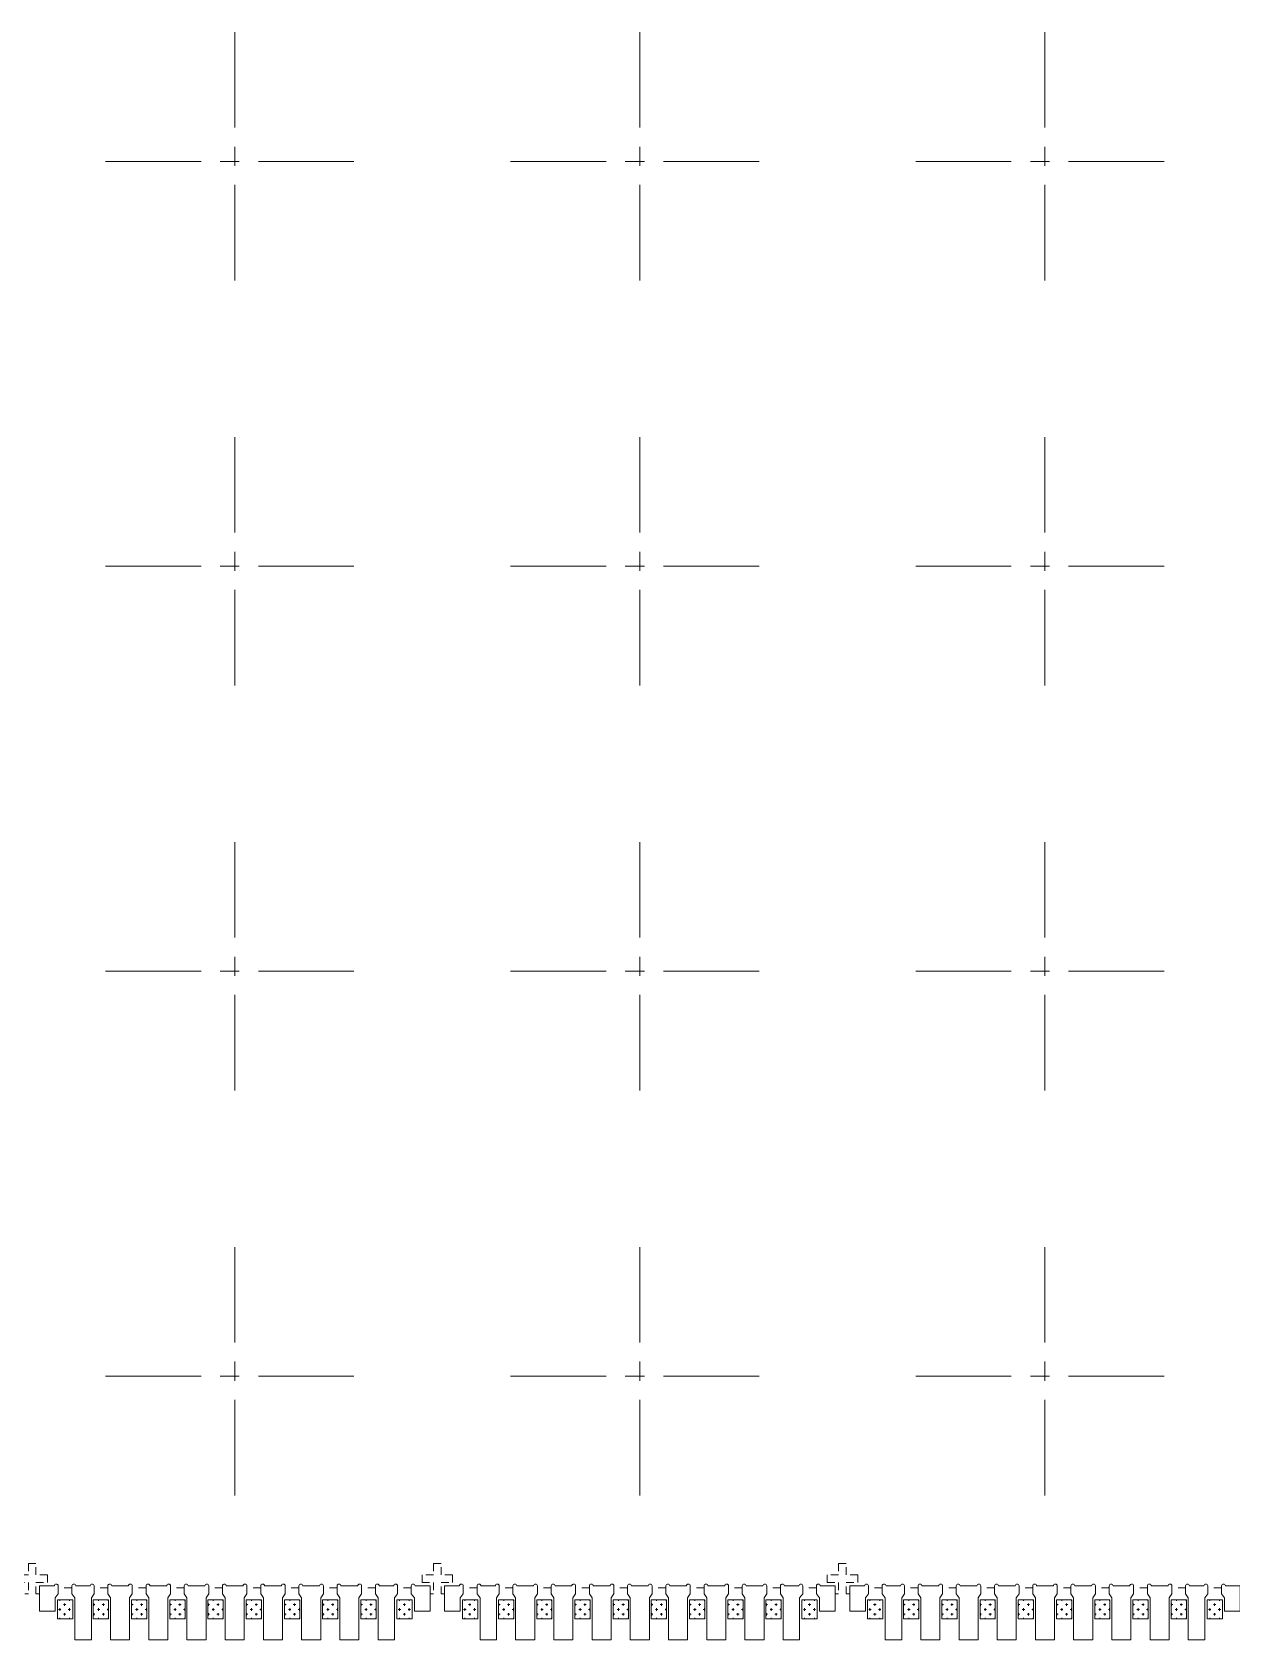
# Model space of a CAD drawing. Header units: millimetres. Extents: x 4544 to 5081, y 1539 to 1788.
# Drawn here: x 4906.3 to 4921.99, y 1688.02 to 1709.06 of the extents above; entities that cross this region are included whole.
import ezdxf

# ---------------------------------------------------------------- set-up
doc = ezdxf.new("R2010")
doc.units = ezdxf.units.MM
doc.linetypes.add('CENTER', pattern=[2, 1.25, -0.25, 0.25, -0.25])
doc.linetypes.add('HIDDEN', pattern=[0.375, 0.25, -0.125])
for name, color, linetype in [('1D', 4, 'Continuous'), ('2D', 4, 'Continuous'), ('PLATING', 3, 'Continuous'), ('中心线', 1, 'CENTER')]:
    doc.layers.add(name, color=color, linetype=linetype)
pattern_1 = [(0, (363.21542, 12.401424), (0.0635, 0.0635), [0.03175, -0.09525]), (90, (363.231296, 12.38555), (-0.0635, 0.0635), [0.03175, -0.09525])]
pattern_2 = [(0, (368.51542, 12.401424), (0.0635, 0.0635), [0.03175, -0.09525]), (90, (368.531296, 12.38555), (-0.0635, 0.0635), [0.03175, -0.09525])]
pattern_3 = [(0, (373.81542, 12.401424), (0.0635, 0.0635), [0.03175, -0.09525]), (90, (373.831296, 12.38555), (-0.0635, 0.0635), [0.03175, -0.09525])]

msp = doc.modelspace()

# ---------------------------------------------------------------- hatches: boundary and pattern name
at = {"layer": 'PLATING', "lineweight": 5}
h = msp.add_hatch(dxfattribs=at)
h.set_pattern_fill('CROSS', color=3, scale=0.01)
h.set_pattern_definition(pattern_1)
h.paths.add_polyline_path([(4906.8257, 1688.5479), (4906.6257, 1688.5479), (4906.6257, 1688.2979), (4906.8257, 1688.2979)])
h = msp.add_hatch(dxfattribs=at)
h.set_pattern_fill('CROSS', color=3, scale=0.01)
h.set_pattern_definition(pattern_1)
h.paths.add_polyline_path([(4907.2957, 1688.5479), (4907.0957, 1688.5479), (4907.0957, 1688.2979), (4907.2957, 1688.2979)])
h = msp.add_hatch(dxfattribs=at)
h.set_pattern_fill('CROSS', color=3, scale=0.01)
h.set_pattern_definition([(0, (363.71542, 12.401424), (0.0635, 0.0635), [0.03175, -0.09525]), (90, (363.731296, 12.38555), (-0.0635, 0.0635), [0.03175, -0.09525])])
h.paths.add_polyline_path([(4907.7957, 1688.5479), (4907.5957, 1688.5479), (4907.5957, 1688.2979), (4907.7957, 1688.2979)])
h = msp.add_hatch(dxfattribs=at)
h.set_pattern_fill('CROSS', color=3, scale=0.01)
h.set_pattern_definition([(0, (364.21542, 12.401424), (0.0635, 0.0635), [0.03175, -0.09525]), (90, (364.231296, 12.38555), (-0.0635, 0.0635), [0.03175, -0.09525])])
h.paths.add_polyline_path([(4908.2957, 1688.5479), (4908.0957, 1688.5479), (4908.0957, 1688.2979), (4908.2957, 1688.2979)])
h = msp.add_hatch(dxfattribs=at)
h.set_pattern_fill('CROSS', color=3, scale=0.01)
h.set_pattern_definition([(0, (364.71542, 12.401424), (0.0635, 0.0635), [0.03175, -0.09525]), (90, (364.731296, 12.38555), (-0.0635, 0.0635), [0.03175, -0.09525])])
h.paths.add_polyline_path([(4908.7957, 1688.5479), (4908.5957, 1688.5479), (4908.5957, 1688.2979), (4908.7957, 1688.2979)])
h = msp.add_hatch(dxfattribs=at)
h.set_pattern_fill('CROSS', color=3, scale=0.01)
h.set_pattern_definition([(0, (365.21542, 12.401424), (0.0635, 0.0635), [0.03175, -0.09525]), (90, (365.231296, 12.38555), (-0.0635, 0.0635), [0.03175, -0.09525])])
h.paths.add_polyline_path([(4909.2957, 1688.5479), (4909.0957, 1688.5479), (4909.0957, 1688.2979), (4909.2957, 1688.2979)])
h = msp.add_hatch(dxfattribs=at)
h.set_pattern_fill('CROSS', color=3, scale=0.01)
h.set_pattern_definition([(0, (365.71542, 12.401424), (0.0635, 0.0635), [0.03175, -0.09525]), (90, (365.731296, 12.38555), (-0.0635, 0.0635), [0.03175, -0.09525])])
h.paths.add_polyline_path([(4909.7957, 1688.5479), (4909.5957, 1688.5479), (4909.5957, 1688.2979), (4909.7957, 1688.2979)])
h = msp.add_hatch(dxfattribs=at)
h.set_pattern_fill('CROSS', color=3, scale=0.01)
h.set_pattern_definition([(0, (366.21542, 12.401424), (0.0635, 0.0635), [0.03175, -0.09525]), (90, (366.231296, 12.38555), (-0.0635, 0.0635), [0.03175, -0.09525])])
h.paths.add_polyline_path([(4910.2957, 1688.5479), (4910.0957, 1688.5479), (4910.0957, 1688.2979), (4910.2957, 1688.2979)])
h = msp.add_hatch(dxfattribs=at)
h.set_pattern_fill('CROSS', color=3, scale=0.01)
h.set_pattern_definition([(0, (366.71542, 12.401424), (0.0635, 0.0635), [0.03175, -0.09525]), (90, (366.731296, 12.38555), (-0.0635, 0.0635), [0.03175, -0.09525])])
h.paths.add_polyline_path([(4910.7957, 1688.5479), (4910.5957, 1688.5479), (4910.5957, 1688.2979), (4910.7957, 1688.2979)])
h = msp.add_hatch(dxfattribs=at)
h.set_pattern_fill('CROSS', color=3, scale=0.01)
h.set_pattern_definition(pattern_1)
h.paths.add_polyline_path([(4911.2657, 1688.5479), (4911.0657, 1688.5479), (4911.0657, 1688.2979), (4911.2657, 1688.2979)])
h = msp.add_hatch(dxfattribs=at)
h.set_pattern_fill('CROSS', color=3, scale=0.01)
h.set_pattern_definition(pattern_2)
h.paths.add_polyline_path([(4912.1257, 1688.5479), (4911.9257, 1688.5479), (4911.9257, 1688.2979), (4912.1257, 1688.2979)])
h = msp.add_hatch(dxfattribs=at)
h.set_pattern_fill('CROSS', color=3, scale=0.01)
h.set_pattern_definition(pattern_2)
h.paths.add_polyline_path([(4912.5957, 1688.5479), (4912.3957, 1688.5479), (4912.3957, 1688.2979), (4912.5957, 1688.2979)])
h = msp.add_hatch(dxfattribs=at)
h.set_pattern_fill('CROSS', color=3, scale=0.01)
h.set_pattern_definition([(0, (369.01542, 12.401424), (0.0635, 0.0635), [0.03175, -0.09525]), (90, (369.031296, 12.38555), (-0.0635, 0.0635), [0.03175, -0.09525])])
h.paths.add_polyline_path([(4913.0957, 1688.5479), (4912.8957, 1688.5479), (4912.8957, 1688.2979), (4913.0957, 1688.2979)])
h = msp.add_hatch(dxfattribs=at)
h.set_pattern_fill('CROSS', color=3, scale=0.01)
h.set_pattern_definition([(0, (369.51542, 12.401424), (0.0635, 0.0635), [0.03175, -0.09525]), (90, (369.531296, 12.38555), (-0.0635, 0.0635), [0.03175, -0.09525])])
h.paths.add_polyline_path([(4913.5957, 1688.5479), (4913.3957, 1688.5479), (4913.3957, 1688.2979), (4913.5957, 1688.2979)])
h = msp.add_hatch(dxfattribs=at)
h.set_pattern_fill('CROSS', color=3, scale=0.01)
h.set_pattern_definition([(0, (370.01542, 12.401424), (0.0635, 0.0635), [0.03175, -0.09525]), (90, (370.031296, 12.38555), (-0.0635, 0.0635), [0.03175, -0.09525])])
h.paths.add_polyline_path([(4914.0957, 1688.5479), (4913.8957, 1688.5479), (4913.8957, 1688.2979), (4914.0957, 1688.2979)])
h = msp.add_hatch(dxfattribs=at)
h.set_pattern_fill('CROSS', color=3, scale=0.01)
h.set_pattern_definition([(0, (370.51542, 12.401424), (0.0635, 0.0635), [0.03175, -0.09525]), (90, (370.531296, 12.38555), (-0.0635, 0.0635), [0.03175, -0.09525])])
h.paths.add_polyline_path([(4914.5957, 1688.5479), (4914.3957, 1688.5479), (4914.3957, 1688.2979), (4914.5957, 1688.2979)])
h = msp.add_hatch(dxfattribs=at)
h.set_pattern_fill('CROSS', color=3, scale=0.01)
h.set_pattern_definition([(0, (371.01542, 12.401424), (0.0635, 0.0635), [0.03175, -0.09525]), (90, (371.031296, 12.38555), (-0.0635, 0.0635), [0.03175, -0.09525])])
h.paths.add_polyline_path([(4915.0957, 1688.5479), (4914.8957, 1688.5479), (4914.8957, 1688.2979), (4915.0957, 1688.2979)])
h = msp.add_hatch(dxfattribs=at)
h.set_pattern_fill('CROSS', color=3, scale=0.01)
h.set_pattern_definition([(0, (371.51542, 12.401424), (0.0635, 0.0635), [0.03175, -0.09525]), (90, (371.531296, 12.38555), (-0.0635, 0.0635), [0.03175, -0.09525])])
h.paths.add_polyline_path([(4915.5957, 1688.5479), (4915.3957, 1688.5479), (4915.3957, 1688.2979), (4915.5957, 1688.2979)])
h = msp.add_hatch(dxfattribs=at)
h.set_pattern_fill('CROSS', color=3, scale=0.01)
h.set_pattern_definition([(0, (372.01542, 12.401424), (0.0635, 0.0635), [0.03175, -0.09525]), (90, (372.031296, 12.38555), (-0.0635, 0.0635), [0.03175, -0.09525])])
h.paths.add_polyline_path([(4916.0957, 1688.5479), (4915.8957, 1688.5479), (4915.8957, 1688.2979), (4916.0957, 1688.2979)])
h = msp.add_hatch(dxfattribs=at)
h.set_pattern_fill('CROSS', color=3, scale=0.01)
h.set_pattern_definition(pattern_2)
h.paths.add_polyline_path([(4916.5657, 1688.5479), (4916.3657, 1688.5479), (4916.3657, 1688.2979), (4916.5657, 1688.2979)])
h = msp.add_hatch(dxfattribs=at)
h.set_pattern_fill('CROSS', color=3, scale=0.01)
h.set_pattern_definition(pattern_3)
h.paths.add_polyline_path([(4917.4257, 1688.5479), (4917.2257, 1688.5479), (4917.2257, 1688.2979), (4917.4257, 1688.2979)])
h = msp.add_hatch(dxfattribs=at)
h.set_pattern_fill('CROSS', color=3, scale=0.01)
h.set_pattern_definition(pattern_3)
h.paths.add_polyline_path([(4917.8957, 1688.5479), (4917.6957, 1688.5479), (4917.6957, 1688.2979), (4917.8957, 1688.2979)])
h = msp.add_hatch(dxfattribs=at)
h.set_pattern_fill('CROSS', color=3, scale=0.01)
h.set_pattern_definition([(0, (374.31542, 12.401424), (0.0635, 0.0635), [0.03175, -0.09525]), (90, (374.331296, 12.38555), (-0.0635, 0.0635), [0.03175, -0.09525])])
h.paths.add_polyline_path([(4918.3957, 1688.5479), (4918.1957, 1688.5479), (4918.1957, 1688.2979), (4918.3957, 1688.2979)])
h = msp.add_hatch(dxfattribs=at)
h.set_pattern_fill('CROSS', color=3, scale=0.01)
h.set_pattern_definition([(0, (374.81542, 12.401424), (0.0635, 0.0635), [0.03175, -0.09525]), (90, (374.831296, 12.38555), (-0.0635, 0.0635), [0.03175, -0.09525])])
h.paths.add_polyline_path([(4918.8957, 1688.5479), (4918.6957, 1688.5479), (4918.6957, 1688.2979), (4918.8957, 1688.2979)])
h = msp.add_hatch(dxfattribs=at)
h.set_pattern_fill('CROSS', color=3, scale=0.01)
h.set_pattern_definition([(0, (375.31542, 12.401424), (0.0635, 0.0635), [0.03175, -0.09525]), (90, (375.331296, 12.38555), (-0.0635, 0.0635), [0.03175, -0.09525])])
h.paths.add_polyline_path([(4919.3957, 1688.5479), (4919.1957, 1688.5479), (4919.1957, 1688.2979), (4919.3957, 1688.2979)])
h = msp.add_hatch(dxfattribs=at)
h.set_pattern_fill('CROSS', color=3, scale=0.01)
h.set_pattern_definition([(0, (375.81542, 12.401424), (0.0635, 0.0635), [0.03175, -0.09525]), (90, (375.831296, 12.38555), (-0.0635, 0.0635), [0.03175, -0.09525])])
h.paths.add_polyline_path([(4919.8957, 1688.5479), (4919.6957, 1688.5479), (4919.6957, 1688.2979), (4919.8957, 1688.2979)])
h = msp.add_hatch(dxfattribs=at)
h.set_pattern_fill('CROSS', color=3, scale=0.01)
h.set_pattern_definition([(0, (376.31542, 12.401424), (0.0635, 0.0635), [0.03175, -0.09525]), (90, (376.331296, 12.38555), (-0.0635, 0.0635), [0.03175, -0.09525])])
h.paths.add_polyline_path([(4920.3957, 1688.5479), (4920.1957, 1688.5479), (4920.1957, 1688.2979), (4920.3957, 1688.2979)])
h = msp.add_hatch(dxfattribs=at)
h.set_pattern_fill('CROSS', color=3, scale=0.01)
h.set_pattern_definition([(0, (376.81542, 12.401424), (0.0635, 0.0635), [0.03175, -0.09525]), (90, (376.831296, 12.38555), (-0.0635, 0.0635), [0.03175, -0.09525])])
h.paths.add_polyline_path([(4920.8957, 1688.5479), (4920.6957, 1688.5479), (4920.6957, 1688.2979), (4920.8957, 1688.2979)])
h = msp.add_hatch(dxfattribs=at)
h.set_pattern_fill('CROSS', color=3, scale=0.01)
h.set_pattern_definition([(0, (377.31542, 12.401424), (0.0635, 0.0635), [0.03175, -0.09525]), (90, (377.331296, 12.38555), (-0.0635, 0.0635), [0.03175, -0.09525])])
h.paths.add_polyline_path([(4921.3957, 1688.5479), (4921.1957, 1688.5479), (4921.1957, 1688.2979), (4921.3957, 1688.2979)])
h = msp.add_hatch(dxfattribs=at)
h.set_pattern_fill('CROSS', color=3, scale=0.01)
h.set_pattern_definition(pattern_3)
h.paths.add_polyline_path([(4921.8657, 1688.5479), (4921.6657, 1688.5479), (4921.6657, 1688.2979), (4921.8657, 1688.2979)])

# ---------------------------------------------------------------- linework, layer by layer
at = {"lineweight": 5}
for p, q in [((4906.6357, 1688.6229), (4906.5957, 1688.5729)), ((4906.5957, 1688.3979), (4906.5957, 1688.5729)), ((4906.6357, 1688.7279), (4906.6357, 1688.6229)), ((4906.8157, 1688.7279), (4906.8157, 1688.6229)), ((4906.8157, 1688.6229), (4906.8557, 1688.5729)), ((4906.8557, 1688.0229), (4906.8557, 1688.5729)), ((4907.1057, 1688.6229), (4907.0707, 1688.5729)), ((4907.0707, 1688.5729), (4907.0707, 1688.0229)), ((4907.1057, 1688.7279), (4907.1057, 1688.6229)), ((4907.2857, 1688.7279), (4907.2857, 1688.6229)), ((4907.2857, 1688.6229), (4907.3207, 1688.5729)), ((4907.3207, 1688.5729), (4907.3207, 1688.0229)), ((4907.6057, 1688.6229), (4907.5707, 1688.5729)), ((4907.5707, 1688.5729), (4907.5707, 1688.0229)), ((4907.6057, 1688.7279), (4907.6057, 1688.6229)), ((4907.7857, 1688.7279), (4907.7857, 1688.6229)), ((4907.7857, 1688.6229), (4907.8207, 1688.5729)), ((4907.8207, 1688.5729), (4907.8207, 1688.0229)), ((4908.1057, 1688.6229), (4908.0707, 1688.5729)), ((4908.0707, 1688.5729), (4908.0707, 1688.0229)), ((4908.1057, 1688.7279), (4908.1057, 1688.6229)), ((4908.2857, 1688.7279), (4908.2857, 1688.6229)), ((4908.2857, 1688.6229), (4908.3207, 1688.5729)), ((4908.3207, 1688.5729), (4908.3207, 1688.0229)), ((4908.6057, 1688.6229), (4908.5707, 1688.5729)), ((4908.5707, 1688.5729), (4908.5707, 1688.0229)), ((4908.6057, 1688.7279), (4908.6057, 1688.6229)), ((4908.7857, 1688.7279), (4908.7857, 1688.6229)), ((4908.7857, 1688.6229), (4908.8207, 1688.5729)), ((4908.8207, 1688.5729), (4908.8207, 1688.0229)), ((4909.1057, 1688.6229), (4909.0707, 1688.5729)), ((4909.0707, 1688.5729), (4909.0707, 1688.0229)), ((4909.1057, 1688.7279), (4909.1057, 1688.6229)), ((4909.2857, 1688.7279), (4909.2857, 1688.6229)), ((4909.2857, 1688.6229), (4909.3207, 1688.5729)), ((4909.3207, 1688.5729), (4909.3207, 1688.0229)), ((4909.6057, 1688.6229), (4909.5707, 1688.5729)), ((4909.5707, 1688.5729), (4909.5707, 1688.0229)), ((4909.6057, 1688.7279), (4909.6057, 1688.6229)), ((4909.7857, 1688.7279), (4909.7857, 1688.6229)), ((4909.7857, 1688.6229), (4909.8207, 1688.5729)), ((4909.8207, 1688.5729), (4909.8207, 1688.0229)), ((4910.1057, 1688.6229), (4910.0707, 1688.5729)), ((4910.0707, 1688.5729), (4910.0707, 1688.0229)), ((4910.1057, 1688.7279), (4910.1057, 1688.6229)), ((4910.2857, 1688.7279), (4910.2857, 1688.6229)), ((4910.2857, 1688.6229), (4910.3207, 1688.5729)), ((4910.3207, 1688.5729), (4910.3207, 1688.0229)), ((4910.6057, 1688.6229), (4910.5707, 1688.5729)), ((4910.5707, 1688.5729), (4910.5707, 1688.0229)), ((4910.6057, 1688.7279), (4910.6057, 1688.6229)), ((4910.7857, 1688.7279), (4910.7857, 1688.6229)), ((4910.7857, 1688.6229), (4910.8207, 1688.5729)), ((4910.8207, 1688.5729), (4910.8207, 1688.0229)), ((4911.0757, 1688.6229), (4911.0357, 1688.5729)), ((4911.0357, 1688.5729), (4911.0357, 1688.0229)), ((4911.0757, 1688.7279), (4911.0757, 1688.6229)), ((4911.2557, 1688.7279), (4911.2557, 1688.6229)), ((4911.2557, 1688.6229), (4911.2957, 1688.5729)), ((4911.2957, 1688.5729), (4911.2957, 1688.3979)), ((4911.9357, 1688.6229), (4911.8957, 1688.5729)), ((4911.8957, 1688.3979), (4911.8957, 1688.5729)), ((4911.9357, 1688.7279), (4911.9357, 1688.6229)), ((4912.1157, 1688.7279), (4912.1157, 1688.6229)), ((4912.1157, 1688.6229), (4912.1557, 1688.5729)), ((4912.1557, 1688.0229), (4912.1557, 1688.5729)), ((4912.4057, 1688.6229), (4912.3707, 1688.5729)), ((4912.3707, 1688.5729), (4912.3707, 1688.0229)), ((4912.4057, 1688.7279), (4912.4057, 1688.6229)), ((4912.5857, 1688.7279), (4912.5857, 1688.6229)), ((4912.5857, 1688.6229), (4912.6207, 1688.5729)), ((4912.6207, 1688.5729), (4912.6207, 1688.0229)), ((4912.9057, 1688.6229), (4912.8707, 1688.5729)), ((4912.8707, 1688.5729), (4912.8707, 1688.0229)), ((4912.9057, 1688.7279), (4912.9057, 1688.6229)), ((4913.0857, 1688.7279), (4913.0857, 1688.6229)), ((4913.0857, 1688.6229), (4913.1207, 1688.5729)), ((4913.1207, 1688.5729), (4913.1207, 1688.0229)), ((4913.4057, 1688.6229), (4913.3707, 1688.5729)), ((4913.3707, 1688.5729), (4913.3707, 1688.0229)), ((4913.4057, 1688.7279), (4913.4057, 1688.6229)), ((4913.5857, 1688.7279), (4913.5857, 1688.6229)), ((4913.5857, 1688.6229), (4913.6207, 1688.5729)), ((4913.6207, 1688.5729), (4913.6207, 1688.0229)), ((4913.9057, 1688.6229), (4913.8707, 1688.5729)), ((4913.8707, 1688.5729), (4913.8707, 1688.0229)), ((4913.9057, 1688.7279), (4913.9057, 1688.6229)), ((4914.0857, 1688.7279), (4914.0857, 1688.6229)), ((4914.0857, 1688.6229), (4914.1207, 1688.5729)), ((4914.1207, 1688.5729), (4914.1207, 1688.0229)), ((4914.4057, 1688.6229), (4914.3707, 1688.5729)), ((4914.3707, 1688.5729), (4914.3707, 1688.0229)), ((4914.4057, 1688.7279), (4914.4057, 1688.6229)), ((4914.5857, 1688.7279), (4914.5857, 1688.6229)), ((4914.5857, 1688.6229), (4914.6207, 1688.5729)), ((4914.6207, 1688.5729), (4914.6207, 1688.0229)), ((4914.9057, 1688.6229), (4914.8707, 1688.5729)), ((4914.8707, 1688.5729), (4914.8707, 1688.0229)), ((4914.9057, 1688.7279), (4914.9057, 1688.6229)), ((4915.0857, 1688.7279), (4915.0857, 1688.6229)), ((4915.0857, 1688.6229), (4915.1207, 1688.5729)), ((4915.1207, 1688.5729), (4915.1207, 1688.0229)), ((4915.4057, 1688.6229), (4915.3707, 1688.5729)), ((4915.3707, 1688.5729), (4915.3707, 1688.0229)), ((4915.4057, 1688.7279), (4915.4057, 1688.6229)), ((4915.5857, 1688.7279), (4915.5857, 1688.6229)), ((4915.5857, 1688.6229), (4915.6207, 1688.5729)), ((4915.6207, 1688.5729), (4915.6207, 1688.0229)), ((4915.9057, 1688.6229), (4915.8707, 1688.5729)), ((4915.8707, 1688.5729), (4915.8707, 1688.0229)), ((4915.9057, 1688.7279), (4915.9057, 1688.6229)), ((4916.0857, 1688.7279), (4916.0857, 1688.6229)), ((4916.0857, 1688.6229), (4916.1207, 1688.5729)), ((4916.1207, 1688.5729), (4916.1207, 1688.0229)), ((4916.3757, 1688.6229), (4916.3357, 1688.5729)), ((4916.3357, 1688.5729), (4916.3357, 1688.0229)), ((4916.3757, 1688.7279), (4916.3757, 1688.6229)), ((4916.5557, 1688.7279), (4916.5557, 1688.6229)), ((4916.5557, 1688.6229), (4916.5957, 1688.5729)), ((4916.5957, 1688.5729), (4916.5957, 1688.3979)), ((4917.2357, 1688.6229), (4917.1957, 1688.5729)), ((4917.1957, 1688.3979), (4917.1957, 1688.5729)), ((4917.2357, 1688.7279), (4917.2357, 1688.6229)), ((4917.4157, 1688.7279), (4917.4157, 1688.6229)), ((4917.4157, 1688.6229), (4917.4557, 1688.5729)), ((4917.4557, 1688.0229), (4917.4557, 1688.5729)), ((4917.7057, 1688.6229), (4917.6707, 1688.5729)), ((4917.6707, 1688.5729), (4917.6707, 1688.0229)), ((4917.7057, 1688.7279), (4917.7057, 1688.6229)), ((4917.8857, 1688.7279), (4917.8857, 1688.6229)), ((4917.8857, 1688.6229), (4917.9207, 1688.5729)), ((4917.9207, 1688.5729), (4917.9207, 1688.0229)), ((4918.2057, 1688.6229), (4918.1707, 1688.5729)), ((4918.1707, 1688.5729), (4918.1707, 1688.0229)), ((4918.2057, 1688.7279), (4918.2057, 1688.6229)), ((4918.3857, 1688.7279), (4918.3857, 1688.6229)), ((4918.3857, 1688.6229), (4918.4207, 1688.5729)), ((4918.4207, 1688.5729), (4918.4207, 1688.0229)), ((4918.7057, 1688.6229), (4918.6707, 1688.5729)), ((4918.6707, 1688.5729), (4918.6707, 1688.0229)), ((4918.7057, 1688.7279), (4918.7057, 1688.6229)), ((4918.8857, 1688.7279), (4918.8857, 1688.6229)), ((4918.8857, 1688.6229), (4918.9207, 1688.5729)), ((4918.9207, 1688.5729), (4918.9207, 1688.0229)), ((4919.2057, 1688.6229), (4919.1707, 1688.5729)), ((4919.1707, 1688.5729), (4919.1707, 1688.0229)), ((4919.2057, 1688.7279), (4919.2057, 1688.6229)), ((4919.3857, 1688.7279), (4919.3857, 1688.6229)), ((4919.3857, 1688.6229), (4919.4207, 1688.5729)), ((4919.4207, 1688.5729), (4919.4207, 1688.0229)), ((4919.7057, 1688.6229), (4919.6707, 1688.5729)), ((4919.6707, 1688.5729), (4919.6707, 1688.0229)), ((4919.7057, 1688.7279), (4919.7057, 1688.6229)), ((4919.8857, 1688.7279), (4919.8857, 1688.6229)), ((4919.8857, 1688.6229), (4919.9207, 1688.5729)), ((4919.9207, 1688.5729), (4919.9207, 1688.0229)), ((4920.2057, 1688.6229), (4920.1707, 1688.5729)), ((4920.1707, 1688.5729), (4920.1707, 1688.0229)), ((4920.2057, 1688.7279), (4920.2057, 1688.6229)), ((4920.3857, 1688.7279), (4920.3857, 1688.6229)), ((4920.3857, 1688.6229), (4920.4207, 1688.5729)), ((4920.4207, 1688.5729), (4920.4207, 1688.0229)), ((4920.7057, 1688.6229), (4920.6707, 1688.5729)), ((4920.6707, 1688.5729), (4920.6707, 1688.0229)), ((4920.7057, 1688.7279), (4920.7057, 1688.6229)), ((4920.8857, 1688.7279), (4920.8857, 1688.6229)), ((4920.8857, 1688.6229), (4920.9207, 1688.5729)), ((4920.9207, 1688.5729), (4920.9207, 1688.0229)), ((4921.2057, 1688.6229), (4921.1707, 1688.5729)), ((4921.1707, 1688.5729), (4921.1707, 1688.0229)), ((4921.2057, 1688.7279), (4921.2057, 1688.6229)), ((4921.3857, 1688.7279), (4921.3857, 1688.6229)), ((4921.3857, 1688.6229), (4921.4207, 1688.5729)), ((4921.4207, 1688.5729), (4921.4207, 1688.0229)), ((4921.6757, 1688.6229), (4921.6357, 1688.5729)), ((4921.6357, 1688.5729), (4921.6357, 1688.0229)), ((4921.6757, 1688.7279), (4921.6757, 1688.6229)), ((4921.8557, 1688.7279), (4921.8557, 1688.6229)), ((4921.8557, 1688.6229), (4921.8957, 1688.5729)), ((4921.8957, 1688.5729), (4921.8957, 1688.3979)), ((4906.3907, 1688.3979), (4906.5957, 1688.3979)), ((4911.5007, 1688.3979), (4911.2957, 1688.3979)), ((4911.6907, 1688.3979), (4911.8957, 1688.3979)), ((4916.8007, 1688.3979), (4916.5957, 1688.3979)), ((4916.9907, 1688.3979), (4917.1957, 1688.3979)), ((4922.1007, 1688.3979), (4921.8957, 1688.3979)), ((4907.0707, 1688.0229), (4906.8557, 1688.0229)), ((4907.5707, 1688.0229), (4907.3207, 1688.0229)), ((4908.0707, 1688.0229), (4907.8207, 1688.0229)), ((4908.5707, 1688.0229), (4908.3207, 1688.0229)), ((4909.0707, 1688.0229), (4908.8207, 1688.0229)), ((4909.5707, 1688.0229), (4909.3207, 1688.0229)), ((4910.0707, 1688.0229), (4909.8207, 1688.0229)), ((4910.5707, 1688.0229), (4910.3207, 1688.0229)), ((4911.0357, 1688.0229), (4910.8207, 1688.0229)), ((4912.3707, 1688.0229), (4912.1557, 1688.0229)), ((4912.8707, 1688.0229), (4912.6207, 1688.0229)), ((4913.3707, 1688.0229), (4913.1207, 1688.0229)), ((4913.8707, 1688.0229), (4913.6207, 1688.0229)), ((4914.3707, 1688.0229), (4914.1207, 1688.0229)), ((4914.8707, 1688.0229), (4914.6207, 1688.0229)), ((4915.3707, 1688.0229), (4915.1207, 1688.0229)), ((4915.8707, 1688.0229), (4915.6207, 1688.0229)), ((4916.3357, 1688.0229), (4916.1207, 1688.0229)), ((4917.6707, 1688.0229), (4917.4557, 1688.0229)), ((4918.1707, 1688.0229), (4917.9207, 1688.0229)), ((4918.6707, 1688.0229), (4918.4207, 1688.0229)), ((4919.1707, 1688.0229), (4918.9207, 1688.0229)), ((4919.6707, 1688.0229), (4919.4207, 1688.0229)), ((4920.1707, 1688.0229), (4919.9207, 1688.0229)), ((4920.6707, 1688.0229), (4920.4207, 1688.0229)), ((4921.1707, 1688.0229), (4920.9207, 1688.0229)), ((4921.6357, 1688.0229), (4921.4207, 1688.0229))]:
    msp.add_line(p, q, dxfattribs=at)
for points in [[(4906.5857, 1688.7279), (4906.3907, 1688.7279), (4906.3907, 1688.3979)], [(4907.0557, 1688.7279), (4906.8657, 1688.7279)], [(4907.5557, 1688.7279), (4907.3357, 1688.7279)], [(4908.0557, 1688.7279), (4907.8357, 1688.7279)], [(4908.5557, 1688.7279), (4908.3357, 1688.7279)], [(4909.0557, 1688.7279), (4908.8357, 1688.7279)], [(4909.5557, 1688.7279), (4909.3357, 1688.7279)], [(4910.0557, 1688.7279), (4909.8357, 1688.7279)], [(4910.5557, 1688.7279), (4910.3357, 1688.7279)], [(4911.0257, 1688.7279), (4910.8357, 1688.7279)], [(4911.5007, 1688.3979), (4911.5007, 1688.7279), (4911.3057, 1688.7279)], [(4911.8857, 1688.7279), (4911.6907, 1688.7279), (4911.6907, 1688.3979)], [(4912.3557, 1688.7279), (4912.1657, 1688.7279)], [(4912.8557, 1688.7279), (4912.6357, 1688.7279)], [(4913.3557, 1688.7279), (4913.1357, 1688.7279)], [(4913.8557, 1688.7279), (4913.6357, 1688.7279)], [(4914.3557, 1688.7279), (4914.1357, 1688.7279)], [(4914.8557, 1688.7279), (4914.6357, 1688.7279)], [(4915.3557, 1688.7279), (4915.1357, 1688.7279)], [(4915.8557, 1688.7279), (4915.6357, 1688.7279)], [(4916.3257, 1688.7279), (4916.1357, 1688.7279)], [(4916.8007, 1688.3979), (4916.8007, 1688.7279), (4916.6057, 1688.7279)], [(4917.1857, 1688.7279), (4916.9907, 1688.7279), (4916.9907, 1688.3979)], [(4917.6557, 1688.7279), (4917.4657, 1688.7279)], [(4918.1557, 1688.7279), (4917.9357, 1688.7279)], [(4918.6557, 1688.7279), (4918.4357, 1688.7279)], [(4919.1557, 1688.7279), (4918.9357, 1688.7279)], [(4919.6557, 1688.7279), (4919.4357, 1688.7279)], [(4920.1557, 1688.7279), (4919.9357, 1688.7279)], [(4920.6557, 1688.7279), (4920.4357, 1688.7279)], [(4921.1557, 1688.7279), (4920.9357, 1688.7279)], [(4921.6257, 1688.7279), (4921.4357, 1688.7279)], [(4922.1007, 1688.3979), (4922.1007, 1688.7279), (4921.9057, 1688.7279)]]:
    msp.add_lwpolyline(points, dxfattribs=at)
for centre, start in [((4906.6107, 1688.7279), 0), ((4906.8407, 1688.7279), 360), ((4907.0807, 1688.7279), 360), ((4907.3107, 1688.7279), 360), ((4907.5807, 1688.7279), 360), ((4907.8107, 1688.7279), 360), ((4908.0807, 1688.7279), 360), ((4908.3107, 1688.7279), 360), ((4908.5807, 1688.7279), 360), ((4908.8107, 1688.7279), 360), ((4909.0807, 1688.7279), 360), ((4909.3107, 1688.7279), 360), ((4909.5807, 1688.7279), 360), ((4909.8107, 1688.7279), 360), ((4910.0807, 1688.7279), 360), ((4910.3107, 1688.7279), 360), ((4910.5807, 1688.7279), 360), ((4910.8107, 1688.7279), 360), ((4911.0507, 1688.7279), 360), ((4911.2807, 1688.7279), 360), ((4911.9107, 1688.7279), 0), ((4912.1407, 1688.7279), 360), ((4912.3807, 1688.7279), 360), ((4912.6107, 1688.7279), 360), ((4912.8807, 1688.7279), 360), ((4913.1107, 1688.7279), 360), ((4913.3807, 1688.7279), 360), ((4913.6107, 1688.7279), 360), ((4913.8807, 1688.7279), 360), ((4914.1107, 1688.7279), 360), ((4914.3807, 1688.7279), 360), ((4914.6107, 1688.7279), 360), ((4914.8807, 1688.7279), 360), ((4915.1107, 1688.7279), 360), ((4915.3807, 1688.7279), 360), ((4915.6107, 1688.7279), 360), ((4915.8807, 1688.7279), 360), ((4916.1107, 1688.7279), 360), ((4916.3507, 1688.7279), 360), ((4916.5807, 1688.7279), 360), ((4917.2107, 1688.7279), 0), ((4917.4407, 1688.7279), 360), ((4917.6807, 1688.7279), 360), ((4917.9107, 1688.7279), 360), ((4918.1807, 1688.7279), 360), ((4918.4107, 1688.7279), 360), ((4918.6807, 1688.7279), 360), ((4918.9107, 1688.7279), 360), ((4919.1807, 1688.7279), 360), ((4919.4107, 1688.7279), 360), ((4919.6807, 1688.7279), 360), ((4919.9107, 1688.7279), 360), ((4920.1807, 1688.7279), 360), ((4920.4107, 1688.7279), 360), ((4920.6807, 1688.7279), 360), ((4920.9107, 1688.7279), 360), ((4921.1807, 1688.7279), 360), ((4921.4107, 1688.7279), 360), ((4921.6507, 1688.7279), 360), ((4921.8807, 1688.7279), 360)]:
    msp.add_arc(centre, 0.025, start, 180, dxfattribs=at)
at = {"layer": '1D', "color": 4, "linetype": 'HIDDEN', "lineweight": 5, "ltscale": 0.3}
for points in [[(4906.8157, 1688.7029), (4906.6357, 1688.7029)], [(4907.2857, 1688.7029), (4907.1057, 1688.7029)], [(4907.7857, 1688.7029), (4907.6057, 1688.7029)], [(4908.2857, 1688.7029), (4908.1057, 1688.7029)], [(4908.7857, 1688.7029), (4908.6057, 1688.7029)], [(4909.2857, 1688.7029), (4909.1057, 1688.7029)], [(4909.7857, 1688.7029), (4909.6057, 1688.7029)], [(4910.2857, 1688.7029), (4910.1057, 1688.7029)], [(4910.7857, 1688.7029), (4910.6057, 1688.7029)], [(4911.2557, 1688.7029), (4911.0757, 1688.7029)], [(4912.1157, 1688.7029), (4911.9357, 1688.7029)], [(4912.5857, 1688.7029), (4912.4057, 1688.7029)], [(4913.0857, 1688.7029), (4912.9057, 1688.7029)], [(4913.5857, 1688.7029), (4913.4057, 1688.7029)], [(4914.0857, 1688.7029), (4913.9057, 1688.7029)], [(4914.5857, 1688.7029), (4914.4057, 1688.7029)], [(4915.0857, 1688.7029), (4914.9057, 1688.7029)], [(4915.5857, 1688.7029), (4915.4057, 1688.7029)], [(4916.0857, 1688.7029), (4915.9057, 1688.7029)], [(4916.5557, 1688.7029), (4916.3757, 1688.7029)], [(4917.4157, 1688.7029), (4917.2357, 1688.7029)], [(4917.8857, 1688.7029), (4917.7057, 1688.7029)], [(4918.3857, 1688.7029), (4918.2057, 1688.7029)], [(4918.8857, 1688.7029), (4918.7057, 1688.7029)], [(4919.3857, 1688.7029), (4919.2057, 1688.7029)], [(4919.8857, 1688.7029), (4919.7057, 1688.7029)], [(4920.3857, 1688.7029), (4920.2057, 1688.7029)], [(4920.8857, 1688.7029), (4920.7057, 1688.7029)], [(4921.3857, 1688.7029), (4921.2057, 1688.7029)], [(4921.8557, 1688.7029), (4921.6757, 1688.7029)]]:
    msp.add_lwpolyline(points, dxfattribs=at)
at = {"layer": '2D', "color": 4, "linetype": 'HIDDEN', "lineweight": 5, "ltscale": 0.3}
for points in [[(4906.3907, 1688.6229), (4906.3457, 1688.6229), (4906.3457, 1688.7729), (4906.4957, 1688.7729), (4906.4957, 1688.8729), (4906.3457, 1688.8729), (4906.3457, 1689.0229), (4906.2457, 1689.0229), (4906.2457, 1688.8729), (4906.0957, 1688.8729), (4906.0957, 1688.7729), (4906.2457, 1688.7729), (4906.2457, 1688.6229), (4906.2007, 1688.6229)], [(4911.6907, 1688.6229), (4911.6457, 1688.6229), (4911.6457, 1688.7729), (4911.7957, 1688.7729), (4911.7957, 1688.8729), (4911.6457, 1688.8729), (4911.6457, 1689.0229), (4911.5457, 1689.0229), (4911.5457, 1688.8729), (4911.3957, 1688.8729), (4911.3957, 1688.7729), (4911.5457, 1688.7729), (4911.5457, 1688.6229), (4911.5007, 1688.6229)], [(4916.9907, 1688.6229), (4916.9457, 1688.6229), (4916.9457, 1688.7729), (4917.0957, 1688.7729), (4917.0957, 1688.8729), (4916.9457, 1688.8729), (4916.9457, 1689.0229), (4916.8457, 1689.0229), (4916.8457, 1688.8729), (4916.6957, 1688.8729), (4916.6957, 1688.7729), (4916.8457, 1688.7729), (4916.8457, 1688.6229), (4916.8007, 1688.6229)]]:
    msp.add_lwpolyline(points, dxfattribs=at)
at = {"layer": 'PLATING', "lineweight": 5}
for points in [[(4906.6257, 1688.5479), (4906.8257, 1688.5479), (4906.8257, 1688.2979), (4906.6257, 1688.2979)], [(4907.0957, 1688.5479), (4907.2957, 1688.5479), (4907.2957, 1688.2979), (4907.0957, 1688.2979)], [(4907.5957, 1688.5479), (4907.7957, 1688.5479), (4907.7957, 1688.2979), (4907.5957, 1688.2979)], [(4908.0957, 1688.5479), (4908.2957, 1688.5479), (4908.2957, 1688.2979), (4908.0957, 1688.2979)], [(4908.5957, 1688.5479), (4908.7957, 1688.5479), (4908.7957, 1688.2979), (4908.5957, 1688.2979)], [(4909.0957, 1688.5479), (4909.2957, 1688.5479), (4909.2957, 1688.2979), (4909.0957, 1688.2979)], [(4909.5957, 1688.5479), (4909.7957, 1688.5479), (4909.7957, 1688.2979), (4909.5957, 1688.2979)], [(4910.0957, 1688.5479), (4910.2957, 1688.5479), (4910.2957, 1688.2979), (4910.0957, 1688.2979)], [(4910.5957, 1688.5479), (4910.7957, 1688.5479), (4910.7957, 1688.2979), (4910.5957, 1688.2979)], [(4911.2657, 1688.5479), (4911.0657, 1688.5479), (4911.0657, 1688.2979), (4911.2657, 1688.2979)], [(4911.9257, 1688.5479), (4912.1257, 1688.5479), (4912.1257, 1688.2979), (4911.9257, 1688.2979)], [(4912.3957, 1688.5479), (4912.5957, 1688.5479), (4912.5957, 1688.2979), (4912.3957, 1688.2979)], [(4912.8957, 1688.5479), (4913.0957, 1688.5479), (4913.0957, 1688.2979), (4912.8957, 1688.2979)], [(4913.3957, 1688.5479), (4913.5957, 1688.5479), (4913.5957, 1688.2979), (4913.3957, 1688.2979)], [(4913.8957, 1688.5479), (4914.0957, 1688.5479), (4914.0957, 1688.2979), (4913.8957, 1688.2979)], [(4914.3957, 1688.5479), (4914.5957, 1688.5479), (4914.5957, 1688.2979), (4914.3957, 1688.2979)], [(4914.8957, 1688.5479), (4915.0957, 1688.5479), (4915.0957, 1688.2979), (4914.8957, 1688.2979)], [(4915.3957, 1688.5479), (4915.5957, 1688.5479), (4915.5957, 1688.2979), (4915.3957, 1688.2979)], [(4915.8957, 1688.5479), (4916.0957, 1688.5479), (4916.0957, 1688.2979), (4915.8957, 1688.2979)], [(4916.5657, 1688.5479), (4916.3657, 1688.5479), (4916.3657, 1688.2979), (4916.5657, 1688.2979)], [(4917.2257, 1688.5479), (4917.4257, 1688.5479), (4917.4257, 1688.2979), (4917.2257, 1688.2979)], [(4917.6957, 1688.5479), (4917.8957, 1688.5479), (4917.8957, 1688.2979), (4917.6957, 1688.2979)], [(4918.1957, 1688.5479), (4918.3957, 1688.5479), (4918.3957, 1688.2979), (4918.1957, 1688.2979)], [(4918.6957, 1688.5479), (4918.8957, 1688.5479), (4918.8957, 1688.2979), (4918.6957, 1688.2979)], [(4919.1957, 1688.5479), (4919.3957, 1688.5479), (4919.3957, 1688.2979), (4919.1957, 1688.2979)], [(4919.6957, 1688.5479), (4919.8957, 1688.5479), (4919.8957, 1688.2979), (4919.6957, 1688.2979)], [(4920.1957, 1688.5479), (4920.3957, 1688.5479), (4920.3957, 1688.2979), (4920.1957, 1688.2979)], [(4920.6957, 1688.5479), (4920.8957, 1688.5479), (4920.8957, 1688.2979), (4920.6957, 1688.2979)], [(4921.1957, 1688.5479), (4921.3957, 1688.5479), (4921.3957, 1688.2979), (4921.1957, 1688.2979)], [(4921.8657, 1688.5479), (4921.6657, 1688.5479), (4921.6657, 1688.2979), (4921.8657, 1688.2979)]]:
    msp.add_lwpolyline(points, close=True, dxfattribs=at)
at = {"layer": '中心线', "linetype": 'CENTER', "lineweight": 5}
for p, q in [((4908.9457, 1709.0636), (4908.9457, 1705.6821)), ((4914.2457, 1709.0636), (4914.2457, 1705.6821)), ((4919.5457, 1709.0636), (4919.5457, 1705.6821)), ((4907.2549, 1707.3729), (4910.6364, 1707.3729)), ((4912.5549, 1707.3729), (4915.9364, 1707.3729)), ((4917.8549, 1707.3729), (4921.2364, 1707.3729)), ((4908.9457, 1703.7636), (4908.9457, 1700.3821)), ((4914.2457, 1703.7636), (4914.2457, 1700.3821)), ((4919.5457, 1703.7636), (4919.5457, 1700.3821)), ((4907.2549, 1702.0729), (4910.6364, 1702.0729)), ((4912.5549, 1702.0729), (4915.9364, 1702.0729)), ((4917.8549, 1702.0729), (4921.2364, 1702.0729)), ((4908.9457, 1698.4636), (4908.9457, 1695.0821)), ((4914.2457, 1698.4636), (4914.2457, 1695.0821)), ((4919.5457, 1698.4636), (4919.5457, 1695.0821)), ((4907.2549, 1696.7729), (4910.6364, 1696.7729)), ((4912.5549, 1696.7729), (4915.9364, 1696.7729)), ((4917.8549, 1696.7729), (4921.2364, 1696.7729)), ((4908.9457, 1693.1636), (4908.9457, 1689.7821)), ((4914.2457, 1693.1636), (4914.2457, 1689.7821)), ((4919.5457, 1693.1636), (4919.5457, 1689.7821)), ((4907.2549, 1691.4729), (4910.6364, 1691.4729)), ((4912.5549, 1691.4729), (4915.9364, 1691.4729)), ((4917.8549, 1691.4729), (4921.2364, 1691.4729))]:
    msp.add_line(p, q, dxfattribs=at)

doc.saveas('drawing.dxf')
